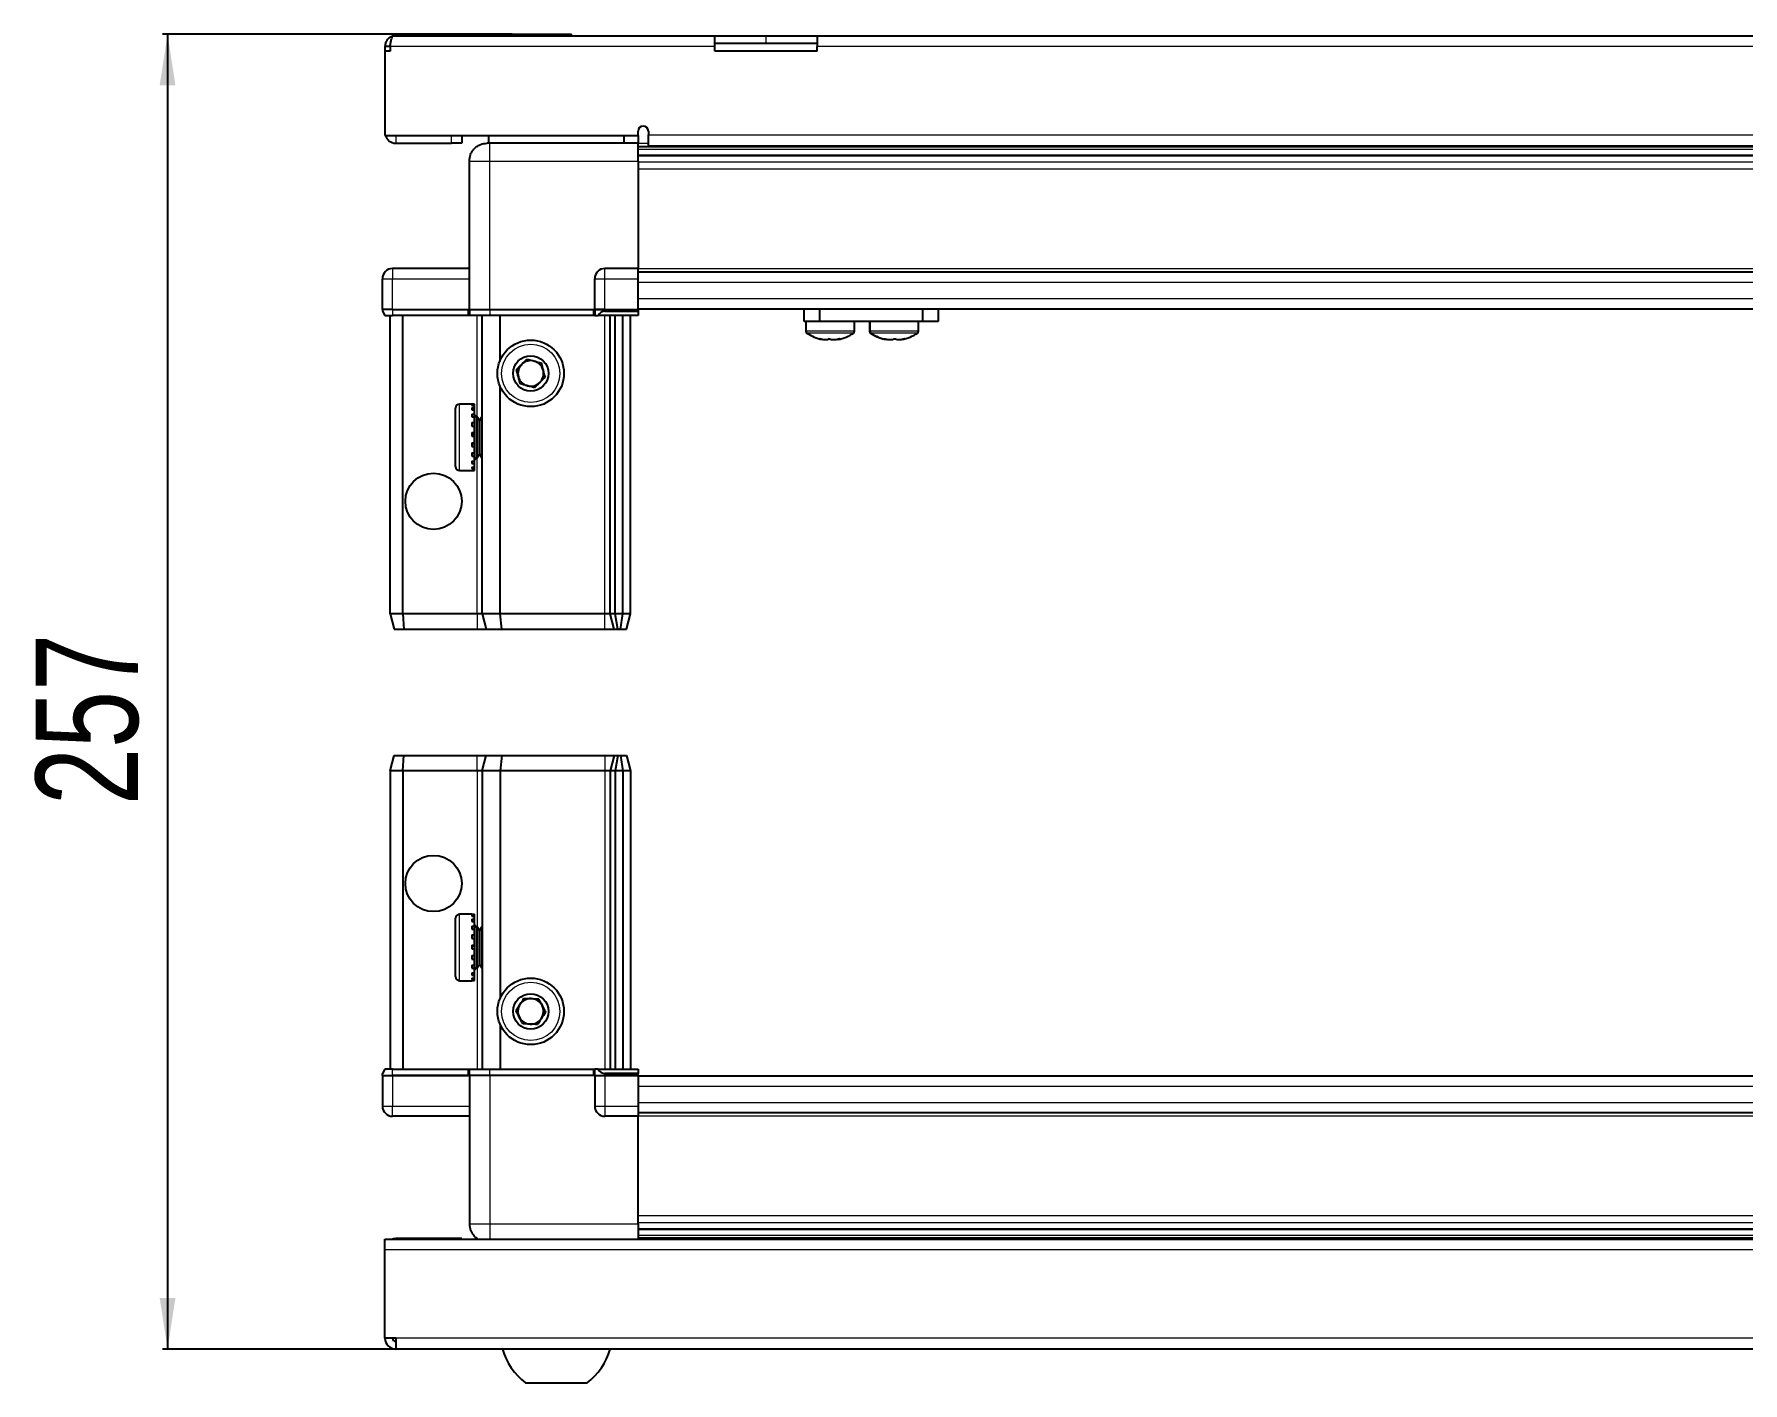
# Model space of a CAD drawing. Header units: millimetres. Extents: x 877 to 2831, y 216 to 1828.
# Drawn here: x 932.6 to 1266.6, y 216 to 479.6 of the extents above; entities that cross this region are included whole.
import ezdxf

# ---------------------------------------------------------------- set-up
doc = ezdxf.new("R2010")
doc.units = ezdxf.units.MM
doc.layers.add('FORMAT', color=7, linetype='Continuous')
doc.styles.add('SLDTEXTSTYLE0', font='TXT', dxfattribs={"width": 0.75})
doc.dimstyles.new('SLDDIMSTYLE0', dxfattribs={"dimtxt": 20, "dimasz": 10, "dimexe": 0, "dimexo": 0.0625, "dimgap": 5, "dimtad": 2, "dimdec": 1, "dimrnd": 1e-09, "dimzin": 12, "dimdsep": 46, "dimtxsty": 'SLDTEXTSTYLE0', "dimsah": 1, "dimcen": 0.09, "dimadec": 0, "dimazin": 3, "dimtfac": 1, "dimtofl": 0, "dimtmove": 0, "dimatfit": 3, "dimfxl": 0, "dimfrac": 2, "dimtolj": 1, "dimtzin": 12, "dimarcsym": 0})

# ---------------------------------------------------------------- blocks, each defined once
blk = doc.blocks.new('_D_9')
at = {"layer": 'FORMAT'}
for p, q in [((1026.03, 479.64), (957.67, 479.64)), ((958.67, 479.64), (958.67, 222.64)), ((1003.26, 222.64), (957.67, 222.64))]:
    blk.add_line(p, q, dxfattribs=at)
for points in [[(958.67, 479.64), (957.13, 469.64), (960.21, 469.64)], [(958.67, 222.64), (960.21, 232.64), (957.13, 232.64)]]:
    blk.add_solid(points, dxfattribs=at)
at = {"layer": 'FORMAT', "insert": (932.89, 328.97), "char_height": 20, "attachment_point": 1, "rotation": 90, "style": 'SLDTEXTSTYLE0'}
blk.add_mtext('257', dxfattribs=at)

msp = doc.modelspace()

# ---------------------------------------------------------------- linework, layer by layer
at = {"color": 7, "linetype": 'Continuous', "lineweight": 25}
for p, q in [((1002.77, 479.34), (1065.67, 479.34)), ((1026.04, 479.64), (1026.04, 479.34)), ((1026.04, 479.64), (1037.61, 479.64)), ((1037.61, 479.34), (1037.61, 479.64)), ((1065.67, 477.24), (1065.67, 479.34)), ((1065.67, 479.34), (1075.67, 479.34)), ((1075.67, 477.84), (1065.67, 477.84)), ((1075.67, 479.34), (1085.67, 479.34)), ((1085.67, 477.84), (1075.67, 477.84)), ((1085.67, 479.34), (1515.67, 479.34)), ((1085.67, 479.34), (1085.67, 477.24)), ((1002.17, 477.24), (1001.17, 477.24)), ((1001.17, 477.24), (1001.17, 476.34)), ((1001.17, 476.34), (1001.17, 459.84)), ((1002.17, 476.34), (1001.17, 476.34)), ((1002.17, 477.24), (1002.17, 476.34)), ((1065.67, 476.34), (1065.67, 477.24)), ((1085.67, 476.34), (1065.67, 476.34)), ((1085.67, 476.34), (1085.67, 477.24)), ((1001.17, 459.84), (1050.67, 459.84)), ((1003.27, 458.34), (1014.17, 458.34)), ((1016.17, 458.34), (1014.17, 458.34)), ((1016.17, 459.84), (1016.17, 458.34)), ((1021.42, 459.84), (1021.42, 458.34)), ((1050.67, 458.34), (1021.67, 458.34)), ((1047.92, 458.34), (1047.92, 459.84)), ((1050.67, 459.84), (1050.67, 460.69)), ((1050.67, 459.84), (1050.67, 458.34)), ((1050.67, 457.69), (1074.55, 457.69)), ((1052.67, 460.69), (1052.67, 459.94)), ((1052.67, 457.84), (1052.67, 459.94)), ((1052.67, 457.84), (1548.67, 457.84)), ((1069.17, 457.84), (1069.17, 457.69)), ((1069.34, 457.84), (1069.34, 457.69)), ((1069.54, 457.84), (1069.54, 457.69)), ((1070.09, 457.84), (1070.09, 457.69)), ((1070.51, 457.84), (1070.51, 457.69)), ((1071.4, 457.84), (1071.4, 457.69)), ((1071.98, 457.84), (1071.98, 457.69)), ((1073.12, 457.84), (1073.12, 457.69)), ((1073.81, 457.84), (1073.81, 457.69)), ((1074.55, 457.69), (1075.09, 457.69)), ((1075.09, 457.84), (1075.09, 457.69)), ((1075.09, 457.69), (1075.1, 457.69)), ((1075.1, 457.69), (1075.83, 457.69)), ((1075.28, 457.84), (1075.28, 457.69)), ((1075.78, 457.84), (1075.78, 457.69)), ((1075.83, 457.84), (1075.83, 457.69)), ((1075.83, 457.69), (1076.79, 457.69)), ((1075.83, 457.69), (1075.83, 457.69)), ((1076.79, 457.69), (1524.55, 457.69)), ((1077.12, 457.84), (1077.12, 457.69)), ((1077.13, 457.84), (1077.13, 457.69)), ((1077.83, 457.84), (1077.83, 457.69)), ((1079.01, 457.84), (1079.01, 457.69)), ((1079.62, 457.84), (1079.62, 457.69)), ((1080.57, 457.84), (1080.57, 457.69)), ((1081.02, 457.84), (1081.02, 457.69)), ((1081.65, 457.84), (1081.65, 457.69)), ((1081.9, 457.84), (1081.9, 457.69)), ((1082.15, 457.84), (1082.15, 457.69)), ((1082.17, 457.84), (1082.17, 457.69)), ((1017.67, 425.84), (1017.67, 454.84)), ((1550.67, 455.9), (1050.67, 455.9)), ((1550.67, 455.86), (1050.67, 455.86)), ((1050.67, 454.84), (1050.67, 433.84)), ((1000.67, 425.84), (1000.67, 431.84)), ((1017.67, 433.84), (1002.67, 433.84)), ((1042.17, 425.84), (1042.17, 431.84)), ((1050.67, 433.84), (1044.17, 433.84)), ((1050.67, 431.84), (1050.67, 433.84)), ((1050.67, 433.19), (1550.67, 433.19)), ((1050.67, 425.84), (1050.67, 431.84)), ((1000.67, 425.84), (1000.67, 425.51)), ((1002.67, 425.84), (1000.67, 425.84)), ((1000.67, 425.84), (1000.67, 425.51)), ((1000.67, 425.84), (1000.67, 425.84)), ((1000.67, 425.51), (1001.17, 424.64)), ((1000.67, 425.51), (1001.17, 424.64)), ((1001.17, 424.64), (1002.67, 424.64)), ((1002.17, 366.34), (1002.17, 424.64)), ((1002.67, 425.84), (1017.47, 425.84)), ((1017.47, 424.64), (1002.67, 424.64)), ((1004.67, 366.34), (1004.67, 424.64)), ((1017.47, 425.84), (1017.67, 425.84)), ((1017.67, 424.64), (1017.47, 424.64)), ((1017.67, 425.84), (1017.67, 424.64)), ((1017.67, 425.84), (1021.67, 425.84)), ((1021.67, 424.64), (1017.67, 424.64)), ((1020.17, 366.34), (1020.17, 424.64)), ((1021.67, 425.84), (1041.97, 425.84)), ((1041.97, 424.64), (1021.67, 424.64)), ((1023.67, 415.84), (1023.67, 424.64)), ((1041.97, 425.84), (1042.17, 425.84)), ((1042.17, 424.64), (1041.97, 424.64)), ((1042.17, 425.84), (1042.17, 424.64)), ((1044.17, 425.84), (1042.17, 425.84)), ((1042.17, 425.84), (1044.17, 425.84)), ((1042.17, 424.64), (1042.85, 424.64)), ((1050.67, 424.64), (1042.85, 424.64)), ((1044.17, 425.84), (1050.67, 425.84)), ((1044.17, 425.51), (1050.67, 425.51)), ((1045.17, 366.34), (1045.17, 424.64)), ((1046.17, 366.34), (1046.17, 424.64)), ((1047.67, 366.34), (1047.67, 424.64)), ((1049.17, 366.34), (1049.17, 424.64)), ((1050.67, 425.99), (1550.67, 425.99)), ((1050.67, 425.84), (1050.67, 425.51)), ((1050.67, 425.51), (1050.67, 424.64)), ((1083.12, 423.49), (1083.12, 425.99)), ((1086.12, 425.99), (1086.12, 423.49)), ((1106.32, 423.49), (1106.32, 425.99)), ((1109.32, 425.99), (1109.32, 423.49)), ((1086.12, 423.49), (1083.12, 423.49)), ((1083.47, 423.49), (1083.47, 421.59)), ((1106.32, 423.49), (1086.12, 423.49)), ((1092.97, 421.59), (1092.97, 423.49)), ((1095.92, 423.49), (1095.92, 421.59)), ((1095.97, 423.49), (1095.97, 421.59)), ((1105.47, 421.59), (1105.47, 423.49)), ((1109.32, 423.49), (1106.32, 423.49)), ((1023.67, 366.34), (1023.67, 410.84)), ((1014.97, 395.14), (1014.97, 406.54)), ((1018.67, 407.34), (1015.77, 407.34)), ((1018.17, 407.25), (1018.67, 407.25)), ((1018.17, 407.25), (1018.17, 407.08)), ((1018.17, 407.08), (1018.67, 407.08)), ((1018.17, 406.59), (1018.67, 406.59)), ((1018.17, 406.59), (1018.17, 406.21)), ((1018.17, 406.21), (1018.67, 406.21)), ((1018.17, 405.38), (1018.67, 405.38)), ((1018.17, 405.38), (1018.17, 404.82)), ((1018.17, 404.82), (1018.67, 404.82)), ((1018.67, 407.25), (1018.67, 407.34)), ((1018.67, 407.08), (1018.67, 407.25)), ((1018.67, 406.59), (1018.67, 407.08)), ((1018.67, 406.21), (1018.67, 406.59)), ((1018.67, 405.38), (1018.67, 406.21)), ((1018.67, 404.82), (1018.67, 405.38)), ((1018.77, 405.24), (1018.67, 405.24)), ((1018.67, 403.72), (1018.67, 404.82)), ((1018.77, 403.73), (1018.77, 405.24)), ((1019.66, 404.15), (1019.17, 404.84)), ((1019.17, 396.84), (1019.17, 404.84)), ((1020.14, 404.84), (1019.66, 404.15)), ((1020.17, 404.84), (1020.14, 404.84)), ((1020.14, 396.84), (1020.14, 404.84)), ((1018.17, 403.72), (1018.67, 403.72)), ((1018.17, 403.72), (1018.17, 403.04)), ((1018.17, 403.04), (1018.67, 403.04)), ((1018.17, 401.78), (1018.67, 401.78)), ((1018.17, 401.78), (1018.17, 401.04)), ((1018.17, 401.47), (1018.67, 401.47)), ((1018.17, 401.04), (1018.67, 401.04)), ((1018.67, 403.04), (1018.67, 403.72)), ((1018.67, 401.78), (1018.67, 403.04)), ((1018.67, 401.47), (1018.67, 401.78)), ((1018.67, 399.74), (1018.67, 401.04)), ((1018.77, 396.44), (1018.77, 403.73)), ((1019.66, 397.53), (1019.66, 404.15)), ((1018.17, 399.74), (1018.67, 399.74)), ((1018.17, 399.74), (1018.17, 399.02)), ((1018.17, 399.61), (1018.67, 399.61)), ((1018.17, 399.02), (1018.67, 399.02)), ((1018.17, 397.82), (1018.67, 397.82)), ((1018.17, 397.82), (1018.17, 397.18)), ((1018.67, 399.02), (1018.67, 399.61)), ((1018.67, 397.82), (1018.67, 399.02)), ((1018.67, 397.18), (1018.67, 397.82)), ((1019.17, 396.84), (1019.66, 397.53)), ((1019.66, 397.53), (1020.14, 396.84)), ((1015.77, 394.34), (1018.67, 394.34)), ((1018.17, 397.18), (1018.67, 397.18)), ((1018.17, 396.19), (1018.67, 396.19)), ((1018.17, 396.19), (1018.17, 395.7)), ((1018.17, 395.7), (1018.67, 395.7)), ((1018.17, 395.01), (1018.67, 395.01)), ((1018.17, 395.01), (1018.17, 394.72)), ((1018.17, 394.72), (1018.67, 394.72)), ((1018.17, 394.41), (1018.67, 394.41)), ((1018.17, 394.41), (1018.17, 394.34)), ((1018.17, 394.34), (1018.67, 394.34)), ((1018.67, 396.19), (1018.67, 397.18)), ((1018.67, 396.44), (1018.77, 396.44)), ((1018.67, 395.7), (1018.67, 396.19)), ((1018.67, 395.01), (1018.67, 395.7)), ((1018.67, 394.72), (1018.67, 395.01)), ((1018.67, 394.41), (1018.67, 394.72)), ((1018.67, 394.34), (1018.67, 394.41)), ((1018.67, 394.34), (1018.67, 394.34)), ((1020.14, 396.84), (1020.17, 396.84)), ((1004.67, 366.34), (1002.17, 366.34)), ((1002.17, 366.34), (1002.98, 363.34)), ((1019.17, 366.34), (1004.67, 366.34)), ((1004.67, 366.34), (1004.83, 363.34)), ((1020.17, 366.34), (1019.17, 366.34)), ((1023.67, 366.34), (1020.17, 366.34)), ((1020.17, 366.34), (1020.98, 363.34)), ((1044.17, 366.34), (1023.67, 366.34)), ((1024.01, 363.34), (1023.67, 366.34)), ((1045.17, 366.34), (1044.17, 366.34)), ((1046.17, 366.34), (1045.17, 366.34)), ((1045.98, 363.34), (1045.17, 366.34)), ((1047.67, 366.34), (1046.17, 366.34)), ((1046.72, 363.34), (1046.17, 366.34)), ((1047.22, 363.34), (1047.67, 366.34)), ((1049.17, 366.34), (1047.67, 366.34)), ((1048.37, 363.34), (1049.17, 366.34)), ((1002.98, 363.34), (1004.83, 363.34)), ((1004.83, 363.34), (1019.17, 363.34)), ((1019.17, 363.34), (1020.98, 363.34)), ((1020.98, 363.34), (1024.01, 363.34)), ((1024.01, 363.34), (1044.17, 363.34)), ((1044.17, 363.34), (1045.98, 363.34)), ((1045.98, 363.34), (1046.72, 363.34)), ((1046.72, 363.34), (1047.22, 363.34)), ((1047.22, 363.34), (1048.37, 363.34)), ((1002.17, 335.64), (1002.98, 338.64)), ((1002.98, 338.64), (1004.83, 338.64)), ((1004.67, 335.64), (1004.83, 338.64)), ((1004.83, 338.64), (1019.17, 338.64)), ((1019.17, 338.64), (1020.98, 338.64)), ((1020.17, 335.64), (1020.98, 338.64)), ((1020.98, 338.64), (1024.01, 338.64)), ((1024.01, 338.64), (1023.67, 335.64)), ((1024.01, 338.64), (1044.17, 338.64)), ((1044.17, 338.64), (1045.98, 338.64)), ((1045.98, 338.64), (1045.17, 335.64)), ((1045.98, 338.64), (1046.72, 338.64)), ((1046.72, 338.64), (1046.17, 335.64)), ((1046.72, 338.64), (1047.22, 338.64)), ((1047.22, 338.64), (1047.67, 335.64)), ((1047.22, 338.64), (1048.37, 338.64)), ((1048.37, 338.64), (1049.17, 335.64)), ((1004.67, 335.64), (1002.17, 335.64)), ((1002.17, 335.64), (1002.17, 277.34)), ((1004.67, 335.64), (1004.67, 277.34)), ((1019.17, 335.64), (1004.67, 335.64)), ((1020.17, 335.64), (1019.17, 335.64)), ((1023.67, 335.64), (1020.17, 335.64)), ((1020.17, 335.64), (1020.17, 277.34)), ((1023.67, 335.64), (1023.67, 291.14)), ((1044.17, 335.64), (1023.67, 335.64)), ((1045.17, 335.64), (1044.17, 335.64)), ((1045.17, 335.64), (1045.17, 277.34)), ((1046.17, 335.64), (1045.17, 335.64)), ((1046.17, 335.64), (1046.17, 277.34)), ((1047.67, 335.64), (1046.17, 335.64)), ((1047.67, 335.64), (1047.67, 277.34)), ((1049.17, 335.64), (1047.67, 335.64)), ((1049.17, 335.64), (1049.17, 277.34)), ((1018.17, 307.64), (1015.77, 307.64)), ((1018.17, 307.64), (1018.17, 307.64)), ((1018.17, 307.64), (1018.67, 307.64)), ((1018.17, 307.45), (1018.67, 307.45)), ((1018.17, 307.45), (1018.17, 307.23)), ((1018.67, 307.45), (1018.67, 307.64)), ((1018.67, 307.23), (1018.67, 307.45)), ((1014.97, 295.44), (1014.97, 306.84)), ((1018.17, 307.23), (1018.67, 307.23)), ((1018.17, 306.65), (1018.67, 306.65)), ((1018.17, 306.65), (1018.17, 306.23)), ((1018.17, 306.23), (1018.67, 306.23)), ((1018.17, 305.32), (1018.67, 305.32)), ((1018.17, 305.32), (1018.17, 304.73)), ((1018.17, 304.73), (1018.67, 304.73)), ((1018.67, 306.65), (1018.67, 307.23)), ((1018.67, 306.23), (1018.67, 306.65)), ((1018.67, 305.32), (1018.67, 306.23)), ((1018.77, 305.54), (1018.67, 305.54)), ((1018.67, 304.73), (1018.67, 305.32)), ((1018.67, 303.58), (1018.67, 304.73)), ((1018.77, 296.74), (1018.77, 305.54)), ((1019.66, 304.45), (1019.17, 305.14)), ((1019.17, 297.14), (1019.17, 305.14)), ((1020.14, 305.14), (1019.66, 304.45)), ((1019.66, 297.83), (1019.66, 304.45)), ((1020.17, 305.14), (1020.14, 305.14)), ((1020.14, 297.14), (1020.14, 305.14)), ((1018.17, 303.58), (1018.67, 303.58)), ((1018.17, 303.58), (1018.17, 302.88)), ((1018.17, 302.88), (1018.67, 302.88)), ((1018.17, 301.59), (1018.67, 301.59)), ((1018.17, 301.59), (1018.17, 300.86)), ((1018.17, 301.45), (1018.67, 301.45)), ((1018.17, 300.95), (1018.67, 300.95)), ((1018.17, 300.86), (1018.67, 300.86)), ((1018.67, 302.88), (1018.67, 303.58)), ((1018.67, 301.59), (1018.67, 302.88)), ((1018.67, 301.45), (1018.67, 301.59)), ((1018.67, 300.86), (1018.67, 300.95)), ((1018.67, 299.57), (1018.67, 300.86)), ((1018.17, 299.57), (1018.67, 299.57)), ((1018.17, 299.57), (1018.17, 298.86)), ((1018.17, 298.86), (1018.67, 298.86)), ((1018.17, 297.7), (1018.67, 297.7)), ((1018.17, 297.7), (1018.17, 297.09)), ((1018.67, 298.86), (1018.67, 299.57)), ((1018.67, 297.7), (1018.67, 298.86)), ((1018.67, 297.09), (1018.67, 297.7)), ((1019.17, 297.14), (1019.66, 297.83)), ((1019.66, 297.83), (1020.14, 297.14)), ((1015.77, 294.64), (1018.17, 294.64)), ((1018.17, 297.09), (1018.67, 297.09)), ((1018.17, 296.16), (1018.67, 296.16)), ((1018.17, 296.16), (1018.17, 295.72)), ((1018.17, 295.72), (1018.67, 295.72)), ((1018.17, 295.11), (1018.67, 295.11)), ((1018.17, 295.11), (1018.17, 294.88)), ((1018.17, 294.88), (1018.67, 294.88)), ((1018.17, 294.66), (1018.67, 294.66)), ((1018.17, 294.66), (1018.17, 294.64)), ((1018.17, 294.65), (1018.67, 294.65)), ((1018.67, 296.16), (1018.67, 297.09)), ((1018.67, 296.74), (1018.77, 296.74)), ((1018.67, 295.72), (1018.67, 296.16)), ((1018.67, 295.11), (1018.67, 295.72)), ((1018.67, 294.88), (1018.67, 295.11)), ((1018.67, 294.66), (1018.67, 294.88)), ((1018.67, 294.65), (1018.67, 294.66)), ((1020.14, 297.14), (1020.17, 297.14)), ((1023.67, 286.14), (1023.67, 277.34)), ((1001.17, 277.34), (1000.67, 276.48)), ((1002.67, 277.34), (1001.17, 277.34)), ((1002.67, 277.34), (1017.47, 277.34)), ((1017.47, 277.34), (1017.67, 277.34)), ((1017.67, 276.14), (1017.67, 277.34)), ((1017.67, 277.34), (1021.67, 277.34)), ((1021.67, 277.34), (1041.97, 277.34)), ((1041.97, 277.34), (1042.17, 277.34)), ((1042.17, 276.14), (1042.17, 277.34)), ((1042.85, 277.34), (1042.17, 277.34)), ((1042.85, 277.34), (1050.67, 277.34)), ((1050.67, 277.34), (1050.67, 276.48)), ((1000.67, 276.14), (1000.67, 276.48)), ((1000.67, 276.14), (1002.67, 276.14)), ((1000.67, 276.14), (1000.67, 270.14)), ((1017.47, 276.14), (1002.67, 276.14)), ((1002.67, 276.14), (1017.47, 276.14)), ((1017.67, 276.14), (1017.47, 276.14)), ((1021.67, 276.14), (1017.67, 276.14)), ((1017.67, 276.14), (1017.67, 247.14)), ((1041.97, 276.14), (1021.67, 276.14)), ((1042.17, 276.14), (1041.97, 276.14)), ((1042.17, 276.14), (1044.17, 276.14)), ((1042.17, 276.14), (1042.17, 270.14)), ((1050.67, 276.48), (1044.17, 276.48)), ((1050.67, 276.14), (1044.17, 276.14)), ((1044.17, 276.14), (1050.67, 276.14)), ((1050.67, 276.48), (1050.67, 276.48)), ((1050.67, 276.14), (1050.67, 276.48)), ((1050.67, 276.14), (1050.67, 276.14)), ((1050.67, 276.14), (1050.67, 270.14)), ((1550.67, 275.99), (1050.67, 275.99)), ((1017.67, 268.14), (1002.67, 268.14)), ((1050.67, 268.14), (1044.17, 268.14)), ((1050.67, 270.14), (1050.67, 268.14)), ((1550.67, 268.79), (1050.67, 268.79)), ((1050.67, 247.14), (1050.67, 268.14)), ((1001.17, 242.04), (1001.17, 244.14)), ((1001.17, 244.14), (1600.17, 244.14)), ((1016.17, 244.24), (1003.27, 244.24)), ((1016.17, 244.24), (1016.17, 244.14)), ((1050.67, 246.12), (1550.67, 246.12)), ((1050.67, 246.08), (1550.67, 246.08)), ((1074.55, 244.29), (1050.67, 244.29)), ((1069.17, 244.14), (1069.17, 244.29)), ((1069.21, 244.14), (1069.21, 244.29)), ((1069.48, 244.14), (1069.48, 244.29)), ((1069.74, 244.14), (1069.74, 244.29)), ((1070.39, 244.14), (1070.39, 244.29)), ((1070.86, 244.14), (1070.86, 244.29)), ((1071.82, 244.14), (1071.82, 244.29)), ((1072.44, 244.14), (1072.44, 244.29)), ((1073.63, 244.14), (1073.63, 244.29)), ((1074.29, 244.14), (1074.29, 244.29)), ((1074.34, 244.14), (1074.34, 244.29)), ((1075.64, 244.29), (1074.55, 244.29)), ((1076.37, 244.29), (1075.64, 244.29)), ((1075.64, 244.14), (1075.64, 244.29)), ((1075.64, 244.29), (1075.64, 244.29)), ((1075.65, 244.14), (1075.65, 244.29)), ((1076.15, 244.14), (1076.15, 244.29)), ((1076.38, 244.29), (1076.37, 244.29)), ((1076.38, 244.14), (1076.38, 244.29)), ((1076.79, 244.29), (1076.38, 244.29)), ((1524.55, 244.29), (1076.79, 244.29)), ((1077.65, 244.14), (1077.65, 244.29)), ((1078.34, 244.14), (1078.34, 244.29)), ((1079.47, 244.14), (1079.47, 244.29)), ((1080.04, 244.14), (1080.04, 244.29)), ((1080.91, 244.14), (1080.91, 244.29)), ((1081.31, 244.14), (1081.31, 244.29)), ((1081.84, 244.14), (1081.84, 244.29)), ((1082.04, 244.14), (1082.04, 244.29)), ((1082.17, 244.14), (1082.17, 244.29)), ((1001.17, 224.74), (1001.17, 242.04)), ((1003.27, 224.74), (1001.17, 224.74)), ((1003.27, 224.74), (1003.27, 222.64)), ((1598.07, 222.64), (1003.27, 222.64)), ((1028.67, 216.04), (1040.67, 216.04))]:
    msp.add_line(p, q, dxfattribs=at)
at = {"color": 8, "linetype": 'Continuous', "lineweight": 18}
for p, q in [((1075.67, 477.84), (1075.67, 479.34)), ((1065.67, 477.24), (1002.17, 477.24)), ((1515.67, 477.24), (1085.67, 477.24)), ((1003.27, 459.84), (1003.27, 458.34)), ((1014.17, 458.34), (1014.17, 459.84)), ((1050.67, 458.34), (1052.67, 458.34)), ((1052.67, 459.94), (1548.67, 459.94)), ((1021.67, 454.84), (1050.67, 454.84)), ((1021.67, 425.84), (1021.67, 454.84)), ((1550.67, 457.11), (1050.67, 457.11)), ((1050.67, 454.66), (1550.67, 454.66)), ((1550.67, 453.24), (1050.67, 453.24)), ((1000.67, 431.84), (1002.67, 431.84)), ((1002.67, 433.84), (1002.67, 431.84)), ((1002.67, 425.84), (1002.67, 431.84)), ((1002.67, 431.84), (1017.67, 431.84)), ((1042.17, 431.84), (1044.17, 431.84)), ((1044.17, 431.84), (1044.17, 433.84)), ((1044.17, 425.84), (1044.17, 431.84)), ((1044.17, 431.84), (1050.67, 431.84)), ((1050.67, 433.84), (1550.67, 433.84)), ((1050.67, 431.19), (1550.67, 431.19)), ((1050.67, 427.99), (1550.67, 427.99)), ((1002.67, 425.84), (1002.67, 424.64)), ((1017.47, 424.64), (1017.47, 425.84)), ((1019.17, 404.84), (1019.17, 424.64)), ((1021.67, 425.84), (1021.67, 424.64)), ((1041.97, 424.64), (1041.97, 425.84)), ((1044.17, 425.84), (1044.17, 425.51)), ((1044.17, 366.34), (1044.17, 424.64)), ((1092.97, 421.59), (1083.47, 421.59)), ((1092.78, 421.22), (1083.67, 421.22)), ((1095.97, 421.59), (1095.92, 421.59)), ((1105.47, 421.59), (1095.97, 421.59)), ((1096.17, 421.22), (1096.12, 421.22)), ((1105.28, 421.22), (1096.17, 421.22)), ((1015.77, 394.34), (1015.77, 407.34)), ((1019.17, 366.34), (1019.17, 396.84)), ((1019.17, 366.34), (1019.17, 363.34)), ((1044.17, 363.34), (1044.17, 366.34)), ((1019.17, 335.64), (1019.17, 338.64)), ((1044.17, 338.64), (1044.17, 335.64)), ((1019.17, 335.64), (1019.17, 305.14)), ((1044.17, 335.64), (1044.17, 277.34)), ((1015.77, 294.64), (1015.77, 307.64)), ((1019.17, 297.14), (1019.17, 277.34)), ((1002.67, 276.14), (1002.67, 277.34)), ((1017.47, 276.14), (1017.47, 277.34)), ((1021.67, 276.14), (1021.67, 277.34)), ((1041.97, 276.14), (1041.97, 277.34)), ((1002.67, 276.14), (1002.67, 270.14)), ((1021.67, 276.14), (1021.67, 247.14)), ((1044.17, 276.14), (1044.17, 276.48)), ((1044.17, 276.14), (1044.17, 270.14)), ((1050.67, 276.14), (1050.67, 276.48)), ((1550.67, 273.99), (1050.67, 273.99)), ((1550.67, 270.79), (1050.67, 270.79)), ((1000.67, 270.14), (1002.67, 270.14)), ((1002.67, 270.14), (1017.67, 270.14)), ((1002.67, 268.14), (1002.67, 270.14)), ((1042.17, 270.14), (1044.17, 270.14)), ((1044.17, 270.14), (1050.67, 270.14)), ((1044.17, 270.14), (1044.17, 268.14)), ((1550.67, 268.14), (1050.67, 268.14)), ((1050.67, 248.74), (1550.67, 248.74)), ((1550.67, 247.32), (1050.67, 247.32)), ((1003.27, 244.14), (1003.27, 244.24)), ((1021.67, 247.14), (1050.67, 247.14)), ((1050.67, 244.88), (1550.67, 244.88)), ((1600.17, 242.04), (1001.17, 242.04)), ((1598.07, 224.74), (1003.27, 224.74))]:
    msp.add_line(p, q, dxfattribs=at)
at = {"color": 7, "linetype": 'Continuous', "lineweight": 25, "flags": 128}
msp.add_lwpolyline([(1003.27, 244.24), (1002.86, 244.2), (1002.63, 244.14)], dxfattribs=at)
at = {"color": 7, "linetype": 'Continuous', "lineweight": 25}
for centre, radius in [((1029.67, 413.34), 6.5), ((1029.67, 413.34), 3.46), ((1010.67, 388.34), 5.5), ((1010.67, 313.64), 5.5), ((1029.67, 288.64), 6.5), ((1029.67, 288.64), 3.46)]:
    msp.add_circle(centre, radius, dxfattribs=at)
at = {"color": 8, "linetype": 'Continuous', "lineweight": 18}
for centre in [(1029.67, 413.34), (1029.67, 288.64)]:
    msp.add_circle(centre, 5.7, dxfattribs=at)
at = {"color": 7, "linetype": 'Continuous', "lineweight": 25}
for centre, radius, start, end in [((1051.67, 460.69), 1, 0, 180), ((1003.27, 460.44), 2.1, 196.6015, 270), ((1002.67, 431.84), 2, 90, 180), ((1044.17, 431.84), 2, 90, 180), ((1083.92, 421.59), 0.45, 180, 235.2821), ((1088.22, 427.79), 8, 235.2821, 258.9392), ((1088.22, 427.79), 8, 281.0076, 304.7179), ((1092.52, 421.59), 0.45, 304.7179, 0), ((1096.37, 421.59), 0.45, 180, 235.2821), ((1096.42, 421.59), 0.45, 180, 235.2821), ((1100.67, 427.79), 8, 235.2821, 256.5411), ((1100.72, 427.79), 8, 235.2821, 259.0625), ((1100.72, 427.79), 8, 280.8753, 304.7179), ((1105.02, 421.59), 0.45, 304.7179, 0), ((1029.67, 413.34), 2.5, 134.9221, 194.9221), ((1029.67, 413.34), 2.5, 74.9221, 134.9221), ((1029.67, 413.34), 2.5, 14.9221, 74.9221), ((1029.67, 413.34), 2.5, 194.9221, 254.9221), ((1029.67, 413.34), 2.5, 254.9221, 314.9221), ((1029.67, 413.34), 2.5, 314.9221, 14.9221), ((1015.77, 406.54), 0.8, 90, 180), ((1019.17, 405.24), 0.4, 180, 270), ((1015.77, 395.14), 0.8, 180, 270), ((1019.17, 396.44), 0.4, 90, 180), ((1015.77, 306.84), 0.8, 90, 180), ((1019.17, 305.54), 0.4, 180, 270), ((1015.77, 295.44), 0.8, 180, 270), ((1019.17, 296.74), 0.4, 90, 180), ((1029.67, 288.64), 2.5, 87.376, 147.376), ((1029.67, 288.64), 2.5, 27.376, 87.376), ((1029.67, 288.64), 2.5, 147.376, 207.376), ((1029.67, 288.64), 2.5, 207.376, 267.376), ((1029.67, 288.64), 2.5, 267.376, 327.376), ((1029.67, 288.64), 2.5, 327.376, 27.376), ((1002.67, 270.14), 2, 180, 270), ((1044.17, 270.14), 2, 180, 270), ((1003.27, 224.74), 2.1, 180, 270), ((1003.27, 224.74), 0.6, 180, 270), ((1035.7, 225.66), 11.91, 194.7004, 233.8734), ((1033.65, 225.66), 11.91, 306.1266, 345.2996)]:
    msp.add_arc(centre, radius, start, end, dxfattribs=at)
for centre, start_param, end_param in [((1044.17, 422.04), 0, 0.722734), ((1044.17, 279.94), 2.418858, 3.141593)]:
    msp.add_ellipse(centre, major_axis=(0, 3.46), ratio=0.57735, start_param=start_param, end_param=end_param, dxfattribs=at)
for points, knots in [([(1002.8, 479.25), (1002.71, 479.24), (1002.38, 479.2), (1001.89, 478.86), (1001.42, 478.31), (1001.2, 477.73), (1001.18, 477.37), (1001.17, 477.24)], [0, 0, 0, 0, 0.097967, 0.353745, 0.609519, 0.865294, 1, 1, 1, 1]), ([(1002.17, 477.24), (1002.22, 477.49), (1002.31, 477.99), (1002.44, 478.63), (1002.57, 479.09), (1002.68, 479.31), (1002.75, 479.33), (1002.77, 479.34)], [0, 0, 0, 0, 0.230255, 0.448522, 0.666786, 0.88505, 1, 1, 1, 1]), ([(1017.67, 454.84), (1017.72, 455.28), (1017.79, 455.96), (1018.23, 456.77), (1018.68, 457.33), (1019.24, 457.79), (1020.05, 458.22), (1020.73, 458.29), (1021.17, 458.34)], [0, 0, 0, 0, 0.2394568, 0.3683607, 0.5, 0.6316393, 0.7605432, 1, 1, 1, 1]), ([(1021.67, 458.34), (1021.61, 458.34), (1021.48, 458.34), (1021.31, 458.34), (1021.19, 458.34), (1021.18, 458.34), (1021.17, 458.34)], [0, 0, 0, 0, 0.249394, 0.500333, 0.750167, 1, 1, 1, 1]), ([(1050.67, 454.84), (1050.67, 455.23), (1050.67, 456.02), (1050.67, 457.07), (1050.67, 457.86), (1050.67, 458.28), (1050.67, 458.32), (1050.67, 458.34)], [0, 0, 0, 0, 0.214694, 0.429388, 0.644082, 0.858775, 1, 1, 1, 1]), ([(1086.72, 419.94), (1086.72, 419.94), (1086.72, 419.93), (1086.59, 419.96), (1086.41, 420.02), (1086.26, 420.07), (1086.18, 420.1), (1086.17, 420.11), (1086.17, 420.11), (1086.18, 420.11), (1086.2, 420.11), (1086.28, 420.1), (1086.57, 420.03), (1086.95, 419.96), (1087.36, 419.93), (1087.63, 419.95), (1087.79, 420.02), (1087.89, 420.09), (1087.97, 420.11), (1087.99, 420.11), (1088.01, 420.11), (1088.03, 420.11), (1088.07, 420.11), (1088.17, 420.08), (1088.33, 420.01), (1088.55, 419.95), (1088.85, 419.93), (1089.19, 419.95), (1089.5, 420), (1089.74, 420.05), (1089.86, 420.08), (1089.94, 420.09), (1090, 420.11), (1090.03, 420.11), (1090.05, 420.11), (1090.05, 420.11), (1090.06, 420.11)], [0, 0, 0, 0, 0.0260981, 0.0798373, 0.1372046, 0.1783571, 0.1990393, 0.2033396, 0.2076895, 0.2107229, 0.2145438, 0.2214795, 0.2486016, 0.3557772, 0.404897, 0.4544227, 0.54605, 0.5914038, 0.5971187, 0.6013251, 0.6043817, 0.6074438, 0.6119905, 0.6242286, 0.6785193, 0.7597502, 0.8043048, 0.8490258, 0.923625, 0.9513598, 0.9687075, 0.9799959, 0.9911421, 0.9954732, 0.998845, 1, 1, 1, 1]), ([(1090.06, 420.11), (1090.06, 420.11), (1090.07, 420.11), (1090.07, 420.11), (1090.03, 420.07), (1089.88, 420.01), (1089.75, 419.95), (1089.69, 419.93), (1089.74, 419.94), (1089.75, 419.94)], [0, 0, 0, 0, 0.015183, 0.036536, 0.0957, 0.360142, 0.675239, 0.874535, 1, 1, 1, 1]), ([(1099.21, 419.94), (1099.21, 419.94), (1099.23, 419.93), (1099.09, 419.98), (1098.93, 420.04), (1098.81, 420.1), (1098.81, 420.11), (1098.82, 420.11), (1098.83, 420.11), (1098.86, 420.11), (1098.94, 420.09), (1099.28, 420.01), (1099.71, 419.94), (1100.14, 419.93), (1100.36, 419.96), (1100.53, 420.02), (1100.65, 420.07), (1100.73, 420.1), (1100.78, 420.11), (1100.8, 420.11), (1100.83, 420.11), (1100.85, 420.11), (1100.91, 420.1), (1101.05, 420.03), (1101.2, 419.96), (1101.5, 419.93), (1101.89, 419.95), (1102.27, 420.02), (1102.57, 420.09), (1102.68, 420.11), (1102.7, 420.11), (1102.72, 420.11), (1102.72, 420.11), (1102.72, 420.11), (1102.66, 420.08), (1102.48, 420.01), (1102.28, 419.95), (1102.25, 419.94), (1102.24, 419.94)], [0, 0, 0, 0, 0.028363, 0.080682, 0.138356, 0.167292, 0.170918, 0.173795, 0.176698, 0.18005, 0.186399, 0.213077, 0.319019, 0.35398, 0.399283, 0.447645, 0.482337, 0.499772, 0.503397, 0.507064, 0.509622, 0.512843, 0.51869, 0.541554, 0.631904, 0.673313, 0.715064, 0.792307, 0.830541, 0.835358, 0.838904, 0.841481, 0.844063, 0.847895, 0.858212, 0.90398, 0.972459, 1, 1, 1, 1]), ([(1026.88, 414.09), (1027.25, 414.46), (1027.93, 415.14), (1028.61, 415.82), (1028.93, 416.13)], [0, 0, 0, 0, 0.534686, 1, 1, 1, 1]), ([(1028.93, 416.13), (1029.43, 416), (1030.36, 415.75), (1031.29, 415.5), (1031.72, 415.38)], [0, 0, 0, 0, 0.534686, 1, 1, 1, 1]), ([(1031.72, 415.38), (1031.75, 415.26), (1031.9, 414.68), (1032.16, 413.72), (1032.37, 412.92), (1032.46, 412.59)], [0, 0, 0, 0, 0.133125, 0.637099, 1, 1, 1, 1]), ([(1027.63, 411.3), (1027.54, 411.64), (1027.33, 412.43), (1027.07, 413.39), (1026.92, 413.97), (1026.88, 414.09)], [0, 0, 0, 0, 0.362901, 0.866875, 1, 1, 1, 1]), ([(1030.42, 410.55), (1029.92, 410.69), (1028.99, 410.94), (1028.06, 411.19), (1027.63, 411.3)], [0, 0, 0, 0, 0.534686, 1, 1, 1, 1]), ([(1032.46, 412.59), (1032.09, 412.23), (1031.41, 411.55), (1030.73, 410.87), (1030.42, 410.55)], [0, 0, 0, 0, 0.534686, 1, 1, 1, 1]), ([(1026.79, 288.77), (1027.07, 289.21), (1027.59, 290.02), (1028.1, 290.83), (1028.34, 291.2)], [0, 0, 0, 0, 0.534686, 1, 1, 1, 1]), ([(1028.34, 291.2), (1028.86, 291.18), (1029.82, 291.14), (1030.78, 291.09), (1031.23, 291.07)], [0, 0, 0, 0, 0.534686, 1, 1, 1, 1]), ([(1031.23, 291.07), (1031.39, 290.77), (1031.77, 290.04), (1032.22, 289.15), (1032.5, 288.62), (1032.56, 288.51)], [0, 0, 0, 0, 0.362901, 0.866875, 1, 1, 1, 1]), ([(1028.12, 286.21), (1028.06, 286.32), (1027.78, 286.85), (1027.33, 287.74), (1026.95, 288.47), (1026.79, 288.77)], [0, 0, 0, 0, 0.133125, 0.637099, 1, 1, 1, 1]), ([(1032.56, 288.51), (1032.28, 288.07), (1031.76, 287.26), (1031.24, 286.45), (1031, 286.08)], [0, 0, 0, 0, 0.534686, 1, 1, 1, 1]), ([(1031, 286.08), (1030.48, 286.1), (1029.52, 286.15), (1028.56, 286.19), (1028.12, 286.21)], [0, 0, 0, 0, 0.534686, 1, 1, 1, 1]), ([(1017.67, 247.14), (1017.72, 246.7), (1017.79, 246.02), (1018.23, 245.21), (1018.68, 244.66), (1019.09, 244.29), (1019.35, 244.16), (1019.39, 244.14)], [0, 0, 0, 0, 0.363018, 0.558438, 0.758004, 0.95757, 1, 1, 1, 1]), ([(1050.67, 247.14), (1050.67, 246.75), (1050.67, 245.95), (1050.67, 244.94), (1050.67, 244.31), (1050.67, 244.15), (1050.67, 244.14)], [0, 0, 0, 0, 0.32552, 0.65104, 0.97656, 1, 1, 1, 1])]:
    msp.add_open_spline(points, degree=3, knots=knots, dxfattribs=at)
at = {"color": 8, "linetype": 'Continuous', "lineweight": 18}
for points, knots in [([(1021.67, 454.84), (1021.67, 455.28), (1021.67, 455.96), (1021.67, 456.77), (1021.67, 457.33), (1021.67, 457.79), (1021.67, 458.22), (1021.67, 458.29), (1021.67, 458.34)], [0, 0, 0, 0, 0.239457, 0.368361, 0.5, 0.631639, 0.760543, 1, 1, 1, 1]), ([(1021.67, 247.14), (1021.67, 246.7), (1021.67, 246.02), (1021.67, 245.21), (1021.67, 244.66), (1021.67, 244.29), (1021.67, 244.16), (1021.67, 244.14)], [0, 0, 0, 0, 0.3630185, 0.5584377, 0.7580039, 0.9575702, 1, 1, 1, 1])]:
    msp.add_open_spline(points, degree=3, knots=knots, dxfattribs=at)
for points in [[(1017.67, 454.84), (1017.73, 454.84), (1017.85, 454.84), (1018.78, 454.84), (1020.1, 454.84), (1021.15, 454.84), (1021.67, 454.84)], [(1017.67, 247.14), (1017.73, 247.14), (1017.85, 247.14), (1018.78, 247.14), (1020.1, 247.14), (1021.15, 247.14), (1021.67, 247.14)]]:
    msp.add_open_spline(points, degree=3, dxfattribs=at)

# ---------------------------------------------------------------- dimensions: what is measured, and where the dimension line sits
at = {"layer": 'FORMAT'}
dim = msp.add_linear_dim(base=(958.67, 222.64), p1=(1026.04, 479.64), p2=(1003.27, 222.64), angle=90, dimstyle='SLDDIMSTYLE0', dxfattribs=at)
dim.commit()
dim.dimension.update_dxf_attribs({"geometry": '_D_9', "text_midpoint": (958.67, 351.14), "dimtype": 160})

doc.saveas('drawing.dxf')
